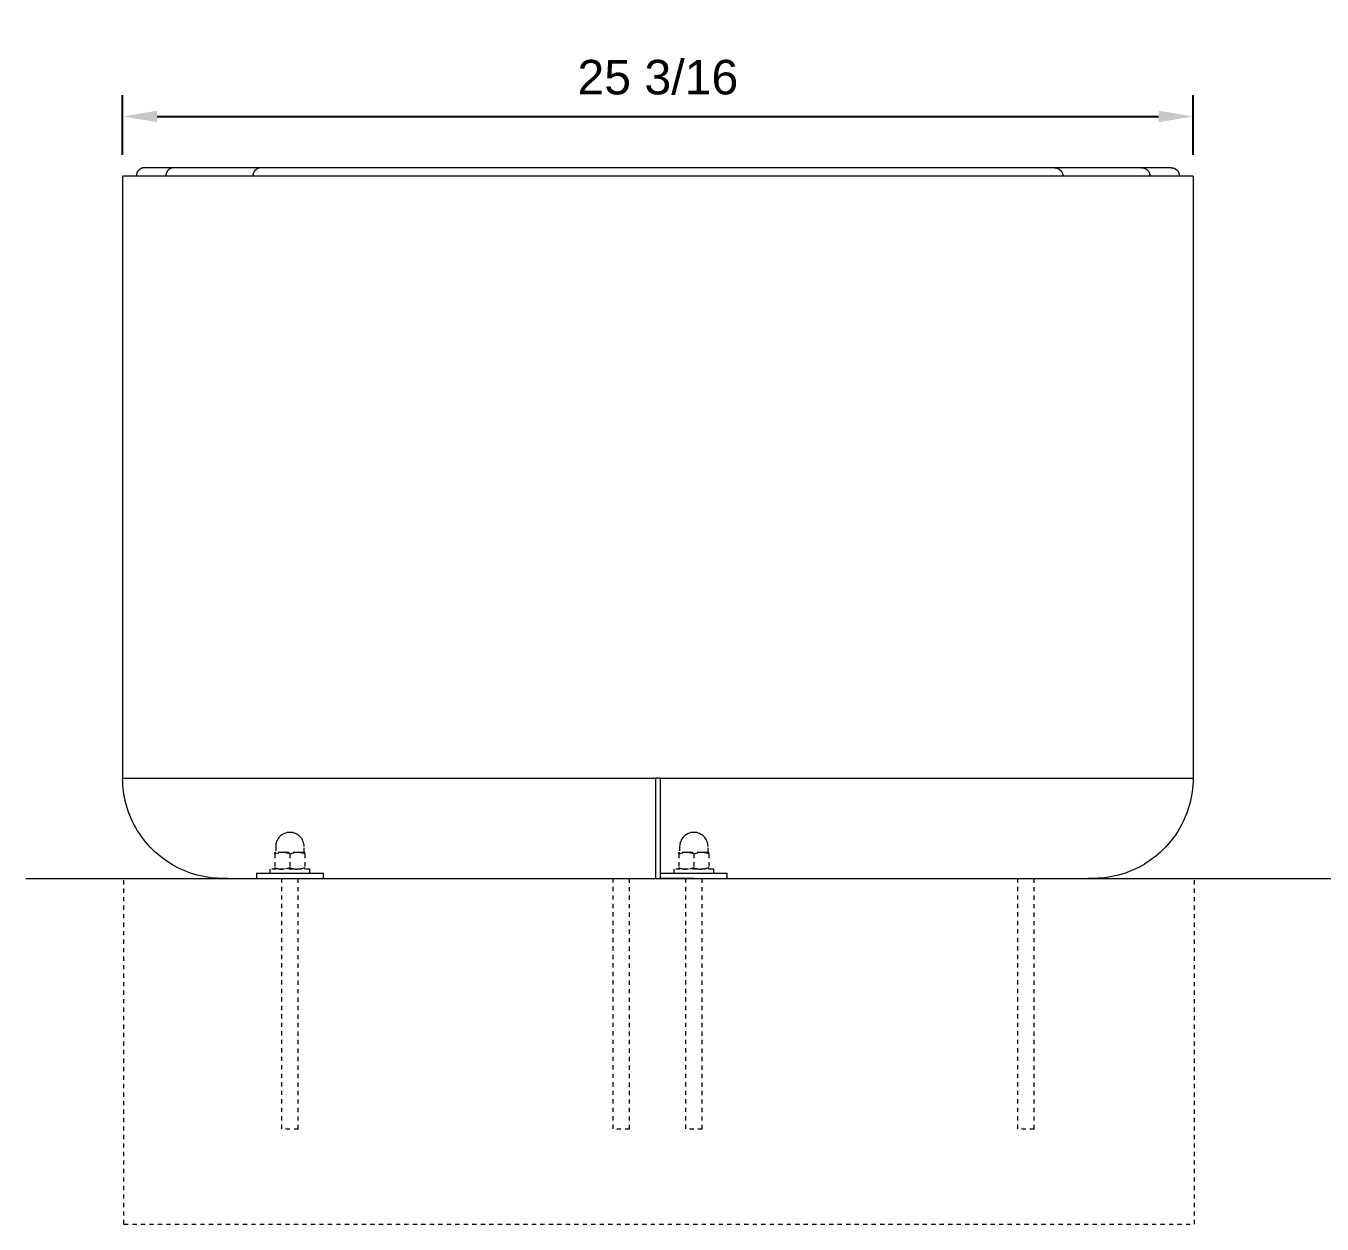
# Model space of a CAD drawing. Header units: inches. Extents: x -0.3 to 90.4, y 1.6 to 67.
# Drawn here: x -0.29 to 30.21, y 38.74 to 66.96 of the extents above; entities that cross this region are included whole.
import ezdxf

# ---------------------------------------------------------------- set-up
doc = ezdxf.new("R2010")
doc.units = ezdxf.units.IN
doc.linetypes.add('HIDDEN', pattern=[1.905, 1.27, -0.635])
for name, color, linetype, lineweight in [('ZANO_R', 7, 'Continuous', 0), ('ZANO_R_przerywana', 250, 'HIDDEN', 0), ('ZANO_W', 1, 'Continuous', 0)]:
    doc.layers.add(name, color=color, linetype=linetype, lineweight=lineweight)
doc.styles.get("Standard").update_dxf_attribs({"font": 'arial.ttf'})
doc.dimstyles.new('amerykanie', dxfattribs={"dimtxt": 50, "dimasz": 50, "dimexe": 0.5, "dimexo": 0.5, "dimgap": 1, "dimtad": 1, "dimdec": 0, "dimzin": 0, "dimlunit": 5, "dimtxsty": 'Standard', "dimcen": 0.09, "dimclrd": 1, "dimclre": 1, "dimclrt": 1, "dimazin": 0, "dimtfac": 1, "dimtdec": 0, "dimtmove": 0, "dimatfit": 3, "dimfxl": 1, "dimtzin": 0, "dimarcsym": 1})

# ---------------------------------------------------------------- blocks, each defined once
blk = doc.blocks.new('*D377')
at = {"layer": 'ZANO_W', "color": 1, "lineweight": -2}
for p, q in [((1.982, 63.921), (1.982, 65.326)), ((27.179, 63.921), (27.179, 65.326)), ((2.794, 64.826), (26.366, 64.826))]:
    blk.add_line(p, q, dxfattribs=at)
at = {"layer": 'ZANO_W', "color": 1}
for points in [[(2.794, 64.961), (2.794, 64.69), (1.982, 64.826)], [(26.366, 64.69), (26.366, 64.961), (27.179, 64.826)]]:
    blk.add_solid(points, dxfattribs=at)
at = {"layer": 'ZANO_W', "color": 1, "insert": (14.58, 65.746), "char_height": 0.8125, "attachment_point": 5}
blk.add_mtext('25 3/16', dxfattribs=at)

msp = doc.modelspace()

# ---------------------------------------------------------------- linework, layer by layer
at = {"layer": 'ZANO_R'}
for p, q in [((2.3086, 63.46274), (2.30735, 63.45613)), ((2.31008, 63.46929), (2.3086, 63.46274)), ((2.31179, 63.4758), (2.31008, 63.46929)), ((2.31371, 63.48224), (2.31179, 63.4758)), ((2.31585, 63.48861), (2.31371, 63.48224)), ((2.31821, 63.4949), (2.31585, 63.48861)), ((2.32078, 63.50111), (2.31821, 63.4949)), ((2.32357, 63.50723), (2.32078, 63.50111)), ((2.32656, 63.51325), (2.32357, 63.50723)), ((2.32975, 63.51916), (2.32656, 63.51325)), ((2.33314, 63.52497), (2.32975, 63.51916)), ((2.33673, 63.53065), (2.33314, 63.52497)), ((2.34052, 63.53621), (2.33673, 63.53065)), ((2.34449, 63.54163), (2.34052, 63.53621)), ((2.34864, 63.54692), (2.34449, 63.54163)), ((2.35297, 63.55206), (2.34864, 63.54692)), ((2.35747, 63.55705), (2.35297, 63.55206)), ((2.36214, 63.56188), (2.35747, 63.55705)), ((2.36698, 63.56655), (2.36214, 63.56188)), ((2.37197, 63.57105), (2.36698, 63.56655)), ((2.37711, 63.57539), (2.37197, 63.57105)), ((2.38239, 63.57954), (2.37711, 63.57539)), ((2.38782, 63.58351), (2.38239, 63.57954)), ((2.39337, 63.58729), (2.38782, 63.58351)), ((2.39906, 63.59088), (2.39337, 63.58729)), ((2.40486, 63.59427), (2.39906, 63.59088)), ((2.41077, 63.59747), (2.40486, 63.59427)), ((2.41679, 63.60046), (2.41077, 63.59747)), ((2.42291, 63.60324), (2.41679, 63.60046)), ((2.42912, 63.60581), (2.42291, 63.60324)), ((2.43542, 63.60817), (2.42912, 63.60581)), ((2.44179, 63.61031), (2.43542, 63.60817)), ((2.44823, 63.61224), (2.44179, 63.61031)), ((2.45473, 63.61394), (2.44823, 63.61224)), ((2.46129, 63.61542), (2.45473, 63.61394)), ((2.46789, 63.61667), (2.46129, 63.61542)), ((2.47453, 63.6177), (2.46789, 63.61667)), ((2.48121, 63.6185), (2.47453, 63.6177)), ((2.4879, 63.61908), (2.48121, 63.6185)), ((2.49462, 63.61942), (2.4879, 63.61908)), ((2.50134, 63.61954), (2.49462, 63.61942)), ((2.55716, 63.61954), (2.50134, 63.61954)), ((2.55936, 63.61954), (2.55716, 63.61954)), ((2.6286, 63.61954), (2.55936, 63.61954)), ((2.63117, 63.61954), (2.6286, 63.61954)), ((2.63188, 63.61954), (2.63117, 63.61954)), ((2.63448, 63.61954), (2.63188, 63.61954)), ((2.63519, 63.61954), (2.63448, 63.61954)), ((2.63783, 63.61954), (2.63519, 63.61954)), ((2.63855, 63.61954), (2.63783, 63.61954)), ((2.64122, 63.61954), (2.63855, 63.61954)), ((2.64194, 63.61954), (2.64122, 63.61954)), ((2.64465, 63.61954), (2.64194, 63.61954)), ((2.64537, 63.61954), (2.64465, 63.61954)), ((2.64813, 63.61954), (2.64537, 63.61954)), ((2.64884, 63.61954), (2.64813, 63.61954)), ((2.65164, 63.61954), (2.64884, 63.61954)), ((2.65236, 63.61954), (2.65164, 63.61954)), ((2.6552, 63.61954), (2.65236, 63.61954)), ((2.65591, 63.61954), (2.6552, 63.61954)), ((2.6588, 63.61954), (2.65591, 63.61954)), ((2.65949, 63.61954), (2.6588, 63.61954)), ((2.66244, 63.61954), (2.65949, 63.61954)), ((2.66312, 63.61954), (2.66244, 63.61954)), ((2.66612, 63.61954), (2.66312, 63.61954)), ((2.66679, 63.61954), (2.66612, 63.61954)), ((2.66984, 63.61954), (2.66679, 63.61954)), ((2.67049, 63.61954), (2.66984, 63.61954)), ((2.92186, 63.61954), (2.67049, 63.61954)), ((3.19413, 63.61954), (2.92186, 63.61954)), ((3.0014, 63.46274), (3.00015, 63.45613)), ((3.00288, 63.46929), (3.0014, 63.46274)), ((3.00458, 63.4758), (3.00288, 63.46929)), ((3.00651, 63.48224), (3.00458, 63.4758)), ((3.00865, 63.48861), (3.00651, 63.48224)), ((3.01101, 63.4949), (3.00865, 63.48861)), ((3.01358, 63.50111), (3.01101, 63.4949)), ((3.01636, 63.50723), (3.01358, 63.50111)), ((3.01935, 63.51325), (3.01636, 63.50723)), ((3.02255, 63.51916), (3.01935, 63.51325)), ((3.02594, 63.52497), (3.02255, 63.51916)), ((3.02953, 63.53065), (3.02594, 63.52497)), ((3.03331, 63.53621), (3.02953, 63.53065)), ((3.03728, 63.54163), (3.03331, 63.53621)), ((3.04144, 63.54692), (3.03728, 63.54163)), ((3.04577, 63.55206), (3.04144, 63.54692)), ((3.05027, 63.55705), (3.04577, 63.55206)), ((3.05494, 63.56188), (3.05027, 63.55705)), ((3.05977, 63.56655), (3.05494, 63.56188)), ((3.06476, 63.57105), (3.05977, 63.56655)), ((3.0699, 63.57539), (3.06476, 63.57105)), ((3.07519, 63.57954), (3.0699, 63.57539)), ((3.08062, 63.58351), (3.07519, 63.57954)), ((3.08617, 63.58729), (3.08062, 63.58351)), ((3.09185, 63.59088), (3.08617, 63.58729)), ((3.09766, 63.59427), (3.09185, 63.59088)), ((3.10357, 63.59747), (3.09766, 63.59427)), ((3.10959, 63.60046), (3.10357, 63.59747)), ((3.11571, 63.60324), (3.10959, 63.60046)), ((3.12192, 63.60581), (3.11571, 63.60324)), ((3.12821, 63.60817), (3.12192, 63.60581)), ((3.13458, 63.61031), (3.12821, 63.60817)), ((3.14103, 63.61224), (3.13458, 63.61031)), ((3.14753, 63.61394), (3.14103, 63.61224)), ((3.15408, 63.61542), (3.14753, 63.61394)), ((3.16069, 63.61667), (3.15408, 63.61542)), ((3.16733, 63.6177), (3.16069, 63.61667)), ((3.174, 63.6185), (3.16733, 63.6177)), ((3.1807, 63.61908), (3.174, 63.6185)), ((3.18741, 63.61942), (3.1807, 63.61908)), ((3.19413, 63.61954), (3.18741, 63.61942)), ((3.75186, 63.61954), (3.19413, 63.61954)), ((3.75564, 63.61954), (3.75186, 63.61954)), ((3.76266, 63.61954), (3.75564, 63.61954)), ((3.76644, 63.61954), (3.76266, 63.61954)), ((3.7735, 63.61954), (3.76644, 63.61954)), ((3.77728, 63.61954), (3.7735, 63.61954)), ((3.78438, 63.61954), (3.77728, 63.61954)), ((3.78818, 63.61954), (3.78438, 63.61954)), ((3.79531, 63.61954), (3.78818, 63.61954)), ((3.79912, 63.61954), (3.79531, 63.61954)), ((3.80628, 63.61954), (3.79912, 63.61954)), ((3.8101, 63.61954), (3.80628, 63.61954)), ((3.8173, 63.61954), (3.8101, 63.61954)), ((4.59539, 63.61954), (3.8173, 63.61954)), ((5.24491, 63.61954), (4.59539, 63.61954)), ((5.05218, 63.46274), (5.05093, 63.45613)), ((5.05366, 63.46929), (5.05218, 63.46274)), ((5.05536, 63.4758), (5.05366, 63.46929)), ((5.05729, 63.48224), (5.05536, 63.4758)), ((5.05943, 63.48861), (5.05729, 63.48224)), ((5.06179, 63.4949), (5.05943, 63.48861)), ((5.06436, 63.50111), (5.06179, 63.4949)), ((5.06714, 63.50723), (5.06436, 63.50111)), ((5.07013, 63.51325), (5.06714, 63.50723)), ((5.07333, 63.51916), (5.07013, 63.51325)), ((5.07672, 63.52497), (5.07333, 63.51916)), ((5.08031, 63.53065), (5.07672, 63.52497)), ((5.08409, 63.53621), (5.08031, 63.53065)), ((5.08806, 63.54163), (5.08409, 63.53621)), ((5.09222, 63.54692), (5.08806, 63.54163)), ((5.09655, 63.55206), (5.09222, 63.54692)), ((5.10105, 63.55705), (5.09655, 63.55206)), ((5.10572, 63.56188), (5.10105, 63.55705)), ((5.11055, 63.56655), (5.10572, 63.56188)), ((5.11554, 63.57105), (5.11055, 63.56655)), ((5.12068, 63.57539), (5.11554, 63.57105)), ((5.12597, 63.57954), (5.12068, 63.57539)), ((5.13139, 63.58351), (5.12597, 63.57954)), ((5.13695, 63.58729), (5.13139, 63.58351)), ((5.14263, 63.59088), (5.13695, 63.58729)), ((5.14844, 63.59427), (5.14263, 63.59088)), ((5.15435, 63.59747), (5.14844, 63.59427)), ((5.16037, 63.60046), (5.15435, 63.59747)), ((5.16649, 63.60324), (5.16037, 63.60046)), ((5.1727, 63.60581), (5.16649, 63.60324)), ((5.17899, 63.60817), (5.1727, 63.60581)), ((5.18536, 63.61031), (5.17899, 63.60817)), ((5.1918, 63.61224), (5.18536, 63.61031)), ((5.19831, 63.61394), (5.1918, 63.61224)), ((5.20486, 63.61542), (5.19831, 63.61394)), ((5.21147, 63.61667), (5.20486, 63.61542)), ((5.21811, 63.6177), (5.21147, 63.61667)), ((5.22478, 63.6185), (5.21811, 63.6177)), ((5.23148, 63.61908), (5.22478, 63.6185)), ((5.23819, 63.61942), (5.23148, 63.61908)), ((5.24491, 63.61954), (5.23819, 63.61942)), ((9.41763, 63.61954), (5.24491, 63.61954)), ((9.41805, 63.61954), (9.41763, 63.61954)), ((9.45601, 63.61954), (9.41805, 63.61954)), ((9.45639, 63.61954), (9.45601, 63.61954)), ((9.49443, 63.61954), (9.45639, 63.61954)), ((9.49478, 63.61954), (9.49443, 63.61954)), ((9.53288, 63.61954), (9.49478, 63.61954)), ((19.6275, 63.61954), (9.53288, 63.61954)), ((19.6656, 63.61954), (19.6275, 63.61954)), ((19.66595, 63.61954), (19.6656, 63.61954)), ((19.70399, 63.61954), (19.66595, 63.61954)), ((19.70437, 63.61954), (19.70399, 63.61954)), ((19.74233, 63.61954), (19.70437, 63.61954)), ((19.74275, 63.61954), (19.74233, 63.61954)), ((23.91547, 63.61954), (19.74275, 63.61954)), ((23.91547, 63.61954), (23.92219, 63.61942)), ((24.56499, 63.61954), (23.91547, 63.61954)), ((23.92219, 63.61942), (23.9289, 63.61908)), ((23.9289, 63.61908), (23.9356, 63.6185)), ((23.9356, 63.6185), (23.94227, 63.6177)), ((23.94227, 63.6177), (23.94891, 63.61667)), ((23.94891, 63.61667), (23.95552, 63.61542)), ((23.95552, 63.61542), (23.96207, 63.61394)), ((23.96207, 63.61394), (23.96858, 63.61224)), ((23.96858, 63.61224), (23.97502, 63.61031)), ((23.97502, 63.61031), (23.98139, 63.60817)), ((23.98139, 63.60817), (23.98768, 63.60581)), ((23.98768, 63.60581), (23.99389, 63.60324)), ((23.99389, 63.60324), (24.00001, 63.60046)), ((24.00001, 63.60046), (24.00603, 63.59747)), ((24.00603, 63.59747), (24.01194, 63.59427)), ((24.01194, 63.59427), (24.01775, 63.59088)), ((24.01775, 63.59088), (24.02343, 63.58729)), ((24.02343, 63.58729), (24.02899, 63.58351)), ((24.02899, 63.58351), (24.03441, 63.57954)), ((24.03441, 63.57954), (24.0397, 63.57539)), ((24.0397, 63.57539), (24.04484, 63.57105)), ((24.04484, 63.57105), (24.04983, 63.56655)), ((24.04983, 63.56655), (24.05466, 63.56188)), ((24.05466, 63.56188), (24.05933, 63.55705)), ((24.05933, 63.55705), (24.06383, 63.55206)), ((24.06383, 63.55206), (24.06816, 63.54692)), ((24.06816, 63.54692), (24.07232, 63.54163)), ((24.07232, 63.54163), (24.07629, 63.53621)), ((24.07629, 63.53621), (24.08007, 63.53065)), ((24.08007, 63.53065), (24.08366, 63.52497)), ((24.08366, 63.52497), (24.08705, 63.51916)), ((24.08705, 63.51916), (24.09025, 63.51325)), ((24.09025, 63.51325), (24.09324, 63.50723)), ((24.09324, 63.50723), (24.09602, 63.50111)), ((24.09602, 63.50111), (24.09859, 63.4949)), ((24.09859, 63.4949), (24.10095, 63.48861)), ((24.10095, 63.48861), (24.10309, 63.48224)), ((24.10309, 63.48224), (24.10502, 63.4758)), ((24.10502, 63.4758), (24.10672, 63.46929)), ((24.10672, 63.46929), (24.1082, 63.46274)), ((24.1082, 63.46274), (24.10945, 63.45613)), ((25.34308, 63.61954), (24.56499, 63.61954)), ((25.35028, 63.61954), (25.34308, 63.61954)), ((25.3541, 63.61954), (25.35028, 63.61954)), ((25.36126, 63.61954), (25.3541, 63.61954)), ((25.36507, 63.61954), (25.36126, 63.61954)), ((25.3722, 63.61954), (25.36507, 63.61954)), ((25.376, 63.61954), (25.3722, 63.61954)), ((25.3831, 63.61954), (25.376, 63.61954)), ((25.38688, 63.61954), (25.3831, 63.61954)), ((25.39394, 63.61954), (25.38688, 63.61954)), ((25.39772, 63.61954), (25.39394, 63.61954)), ((25.40474, 63.61954), (25.39772, 63.61954)), ((25.40852, 63.61954), (25.40474, 63.61954)), ((25.96625, 63.61954), (25.40852, 63.61954)), ((25.96625, 63.61954), (25.97297, 63.61942)), ((26.23852, 63.61954), (25.96625, 63.61954)), ((25.97297, 63.61942), (25.97968, 63.61908)), ((25.97968, 63.61908), (25.98638, 63.6185)), ((25.98638, 63.6185), (25.99305, 63.6177)), ((25.99305, 63.6177), (25.99969, 63.61667)), ((25.99969, 63.61667), (26.0063, 63.61542)), ((26.0063, 63.61542), (26.01285, 63.61394)), ((26.01285, 63.61394), (26.01935, 63.61224)), ((26.01935, 63.61224), (26.0258, 63.61031)), ((26.0258, 63.61031), (26.03217, 63.60817)), ((26.03217, 63.60817), (26.03846, 63.60581)), ((26.03846, 63.60581), (26.04467, 63.60324)), ((26.04467, 63.60324), (26.05079, 63.60046)), ((26.05079, 63.60046), (26.05681, 63.59747)), ((26.05681, 63.59747), (26.06272, 63.59427)), ((26.06272, 63.59427), (26.06853, 63.59088)), ((26.06853, 63.59088), (26.07421, 63.58729)), ((26.07421, 63.58729), (26.07977, 63.58351)), ((26.07977, 63.58351), (26.08519, 63.57954)), ((26.08519, 63.57954), (26.09048, 63.57539)), ((26.09048, 63.57539), (26.09562, 63.57105)), ((26.09562, 63.57105), (26.10061, 63.56655)), ((26.10061, 63.56655), (26.10544, 63.56188)), ((26.10544, 63.56188), (26.11011, 63.55705)), ((26.11011, 63.55705), (26.11461, 63.55206)), ((26.11461, 63.55206), (26.11894, 63.54692)), ((26.11894, 63.54692), (26.1231, 63.54163)), ((26.1231, 63.54163), (26.12707, 63.53621)), ((26.12707, 63.53621), (26.13085, 63.53065)), ((26.13085, 63.53065), (26.13444, 63.52497)), ((26.13444, 63.52497), (26.13783, 63.51916)), ((26.13783, 63.51916), (26.14103, 63.51325)), ((26.14103, 63.51325), (26.14402, 63.50723)), ((26.14402, 63.50723), (26.1468, 63.50111)), ((26.1468, 63.50111), (26.14937, 63.4949)), ((26.14937, 63.4949), (26.15173, 63.48861)), ((26.15173, 63.48861), (26.15387, 63.48224)), ((26.15387, 63.48224), (26.1558, 63.4758)), ((26.1558, 63.4758), (26.1575, 63.46929)), ((26.1575, 63.46929), (26.15898, 63.46274)), ((26.15898, 63.46274), (26.16023, 63.45613)), ((26.48989, 63.61954), (26.23852, 63.61954)), ((26.49054, 63.61954), (26.48989, 63.61954)), ((26.49359, 63.61954), (26.49054, 63.61954)), ((26.49426, 63.61954), (26.49359, 63.61954)), ((26.49726, 63.61954), (26.49426, 63.61954)), ((26.49794, 63.61954), (26.49726, 63.61954)), ((26.50089, 63.61954), (26.49794, 63.61954)), ((26.50158, 63.61954), (26.50089, 63.61954)), ((26.50447, 63.61954), (26.50158, 63.61954)), ((26.50518, 63.61954), (26.50447, 63.61954)), ((26.50802, 63.61954), (26.50518, 63.61954)), ((26.50874, 63.61954), (26.50802, 63.61954)), ((26.51154, 63.61954), (26.50874, 63.61954)), ((26.51225, 63.61954), (26.51154, 63.61954)), ((26.51501, 63.61954), (26.51225, 63.61954)), ((26.51573, 63.61954), (26.51501, 63.61954)), ((26.51844, 63.61954), (26.51573, 63.61954)), ((26.51916, 63.61954), (26.51844, 63.61954)), ((26.52183, 63.61954), (26.51916, 63.61954)), ((26.52255, 63.61954), (26.52183, 63.61954)), ((26.52519, 63.61954), (26.52255, 63.61954)), ((26.5259, 63.61954), (26.52519, 63.61954)), ((26.5285, 63.61954), (26.5259, 63.61954)), ((26.52921, 63.61954), (26.5285, 63.61954)), ((26.53178, 63.61954), (26.52921, 63.61954)), ((26.60102, 63.61954), (26.53178, 63.61954)), ((26.60322, 63.61954), (26.60102, 63.61954)), ((26.65904, 63.61954), (26.60322, 63.61954)), ((26.65904, 63.61954), (26.66576, 63.61942)), ((26.66576, 63.61942), (26.67248, 63.61908)), ((26.67248, 63.61908), (26.67917, 63.6185)), ((26.67917, 63.6185), (26.68585, 63.6177)), ((26.68585, 63.6177), (26.69249, 63.61667)), ((26.69249, 63.61667), (26.69909, 63.61542)), ((26.69909, 63.61542), (26.70565, 63.61394)), ((26.70565, 63.61394), (26.71215, 63.61224)), ((26.71215, 63.61224), (26.71859, 63.61031)), ((26.71859, 63.61031), (26.72496, 63.60817)), ((26.72496, 63.60817), (26.73126, 63.60581)), ((26.73126, 63.60581), (26.73747, 63.60324)), ((26.73747, 63.60324), (26.74359, 63.60046)), ((26.74359, 63.60046), (26.74961, 63.59747)), ((26.74961, 63.59747), (26.75552, 63.59427)), ((26.75552, 63.59427), (26.76132, 63.59088)), ((26.76132, 63.59088), (26.76701, 63.58729)), ((26.76701, 63.58729), (26.77256, 63.58351)), ((26.77256, 63.58351), (26.77799, 63.57954)), ((26.77799, 63.57954), (26.78327, 63.57539)), ((26.78327, 63.57539), (26.78841, 63.57105)), ((26.78841, 63.57105), (26.7934, 63.56655)), ((26.7934, 63.56655), (26.79824, 63.56188)), ((26.79824, 63.56188), (26.80291, 63.55705)), ((26.80291, 63.55705), (26.80741, 63.55206)), ((26.80741, 63.55206), (26.81174, 63.54692)), ((26.81174, 63.54692), (26.81589, 63.54163)), ((26.81589, 63.54163), (26.81986, 63.53621)), ((26.81986, 63.53621), (26.82365, 63.53065)), ((26.82365, 63.53065), (26.82724, 63.52497)), ((26.82724, 63.52497), (26.83063, 63.51916)), ((26.83063, 63.51916), (26.83382, 63.51325)), ((26.83382, 63.51325), (26.83681, 63.50723)), ((26.83681, 63.50723), (26.8396, 63.50111)), ((26.8396, 63.50111), (26.84217, 63.4949)), ((26.84217, 63.4949), (26.84453, 63.48861)), ((26.84453, 63.48861), (26.84667, 63.48224)), ((26.84667, 63.48224), (26.84859, 63.4758)), ((26.84859, 63.4758), (26.8503, 63.46929)), ((26.8503, 63.46929), (26.85178, 63.46274)), ((26.85178, 63.46274), (26.85303, 63.45613)), ((1.98177, 63.42096), (1.98177, 49.24774)), ((1.98188, 63.42096), (1.98178, 63.42096)), ((27.17862, 63.42096), (1.98188, 63.42096)), ((2.3046, 63.42941), (2.30449, 63.42269)), ((2.30449, 63.42096), (2.30449, 63.42269)), ((2.30495, 63.43612), (2.3046, 63.42941)), ((2.30552, 63.44282), (2.30495, 63.43612)), ((2.30632, 63.44949), (2.30552, 63.44282)), ((2.30735, 63.45613), (2.30632, 63.44949)), ((2.9974, 63.42941), (2.99728, 63.42269)), ((2.99728, 63.42096), (2.99728, 63.42269)), ((2.99774, 63.43612), (2.9974, 63.42941)), ((2.99832, 63.44282), (2.99774, 63.43612)), ((2.99912, 63.44949), (2.99832, 63.44282)), ((3.00015, 63.45613), (2.99912, 63.44949)), ((5.04818, 63.42941), (5.04806, 63.42269)), ((5.04806, 63.42269), (5.04806, 63.42096)), ((5.04852, 63.43612), (5.04818, 63.42941)), ((5.0491, 63.44282), (5.04852, 63.43612)), ((5.0499, 63.44949), (5.0491, 63.44282)), ((5.05093, 63.45613), (5.0499, 63.44949)), ((24.10945, 63.45613), (24.11048, 63.44949)), ((24.11048, 63.44949), (24.11128, 63.44282)), ((24.11128, 63.44282), (24.11186, 63.43612)), ((24.11186, 63.43612), (24.1122, 63.42941)), ((24.1122, 63.42941), (24.11232, 63.42269)), ((24.11232, 63.42269), (24.11232, 63.42096)), ((26.16023, 63.45613), (26.16126, 63.44949)), ((26.16126, 63.44949), (26.16206, 63.44282)), ((26.16206, 63.44282), (26.16264, 63.43612)), ((26.16264, 63.43612), (26.16298, 63.42941)), ((26.16298, 63.42941), (26.1631, 63.42269)), ((26.1631, 63.42096), (26.1631, 63.42269)), ((26.85303, 63.45613), (26.85406, 63.44949)), ((26.85406, 63.44949), (26.85486, 63.44282)), ((26.85486, 63.44282), (26.85543, 63.43612)), ((26.85543, 63.43612), (26.85578, 63.42941)), ((26.85578, 63.42941), (26.85589, 63.42269)), ((26.85589, 63.42096), (26.85589, 63.42269)), ((27.1786, 63.42096), (27.17862, 63.42096)), ((27.17862, 63.42096), (27.17862, 49.24774)), ((27.17862, 63.42096), (27.17862, 63.42096)), ((1.98178, 49.24774), (1.98188, 49.24774)), ((1.98188, 49.24774), (1.98236, 49.24774)), ((1.98188, 49.24774), (1.98188, 49.24478)), ((1.98329, 49.16334), (1.98188, 49.24478)), ((1.98236, 49.24774), (1.9845, 49.24774)), ((1.9875, 49.08199), (1.98329, 49.16334)), ((1.9845, 49.24774), (1.99351, 49.24774)), ((1.99351, 49.24774), (2.03104, 49.24774)), ((2.03104, 49.24774), (2.18818, 49.24774)), ((2.18818, 49.24774), (2.85627, 49.24774)), ((2.85627, 49.24774), (5.64357, 49.24774)), ((5.64357, 49.24774), (14.52125, 49.24774)), ((14.52125, 49.24774), (14.52125, 46.88553)), ((14.63936, 49.24774), (14.52125, 49.24774)), ((14.63936, 49.24774), (27.17856, 49.24774)), ((14.63936, 46.88553), (14.63936, 49.24774)), ((27.17733, 49.16334), (27.17312, 49.08199)), ((27.17873, 49.24478), (27.17733, 49.16334)), ((27.17873, 49.24774), (27.17856, 49.24774)), ((27.17873, 49.24774), (27.17873, 49.24478)), ((1.99451, 49.00083), (1.9875, 49.08199)), ((2.00432, 48.91997), (1.99451, 49.00083)), ((2.01691, 48.83949), (2.00432, 48.91997)), ((2.03227, 48.75949), (2.01691, 48.83949)), ((27.14371, 48.83949), (27.12835, 48.75949)), ((27.1563, 48.91997), (27.14371, 48.83949)), ((27.1661, 49.00083), (27.1563, 48.91997)), ((27.17312, 49.08199), (27.1661, 49.00083)), ((2.05037, 48.68007), (2.03227, 48.75949)), ((2.07121, 48.60132), (2.05037, 48.68007)), ((2.09475, 48.52334), (2.07121, 48.60132)), ((2.12096, 48.44621), (2.09475, 48.52334)), ((27.06587, 48.52334), (27.03966, 48.44621)), ((27.08941, 48.60132), (27.06587, 48.52334)), ((27.11024, 48.68007), (27.08941, 48.60132)), ((27.12835, 48.75949), (27.11024, 48.68007)), ((2.14981, 48.37004), (2.12096, 48.44621)), ((2.18128, 48.2949), (2.14981, 48.37004)), ((2.21531, 48.2209), (2.18128, 48.2949)), ((2.25188, 48.14811), (2.21531, 48.2209)), ((26.9453, 48.2209), (26.90873, 48.14811)), ((26.97934, 48.2949), (26.9453, 48.2209)), ((27.0108, 48.37004), (26.97934, 48.2949)), ((27.03966, 48.44621), (27.0108, 48.37004)), ((2.29094, 48.07662), (2.25188, 48.14811)), ((2.33243, 48.00653), (2.29094, 48.07662)), ((2.37632, 47.93791), (2.33243, 48.00653)), ((2.42255, 47.87084), (2.37632, 47.93791)), ((26.78429, 47.93791), (26.73806, 47.87084)), ((26.82818, 48.00653), (26.78429, 47.93791)), ((26.86968, 48.07662), (26.82818, 48.00653)), ((26.90873, 48.14811), (26.86968, 48.07662)), ((2.47107, 47.8054), (2.42255, 47.87084)), ((2.52181, 47.74168), (2.47107, 47.8054)), ((2.57472, 47.67974), (2.52181, 47.74168)), ((2.62973, 47.61967), (2.57472, 47.67974)), ((2.68678, 47.56153), (2.62973, 47.61967)), ((26.53089, 47.61967), (26.47384, 47.56153)), ((26.5859, 47.67974), (26.53089, 47.61967)), ((26.63881, 47.74168), (26.5859, 47.67974)), ((26.68955, 47.8054), (26.63881, 47.74168)), ((26.73806, 47.87084), (26.68955, 47.8054)), ((2.7458, 47.50538), (2.68678, 47.56153)), ((2.80672, 47.45131), (2.7458, 47.50538)), ((2.86947, 47.39937), (2.80672, 47.45131)), ((2.93398, 47.34963), (2.86947, 47.39937)), ((3.00016, 47.30213), (2.93398, 47.34963)), ((3.06794, 47.25695), (3.00016, 47.30213)), ((26.16046, 47.30213), (26.09268, 47.25695)), ((26.22664, 47.34963), (26.16046, 47.30213)), ((26.29114, 47.39937), (26.22664, 47.34963)), ((26.35389, 47.45131), (26.29114, 47.39937)), ((26.41481, 47.50538), (26.35389, 47.45131)), ((26.47384, 47.56153), (26.41481, 47.50538)), ((3.13723, 47.21414), (3.06794, 47.25695)), ((3.20797, 47.17373), (3.13723, 47.21414)), ((3.28005, 47.13579), (3.20797, 47.17373)), ((3.3534, 47.10036), (3.28005, 47.13579)), ((3.42792, 47.06748), (3.3534, 47.10036)), ((3.50354, 47.03718), (3.42792, 47.06748)), ((3.58015, 47.00951), (3.50354, 47.03718)), ((3.65768, 46.9845), (3.58015, 47.00951)), ((5.13137, 47.00364), (5.91877, 47.00364)), ((5.13137, 47.00364), (5.13137, 46.88553)), ((5.91877, 47.00364), (6.70617, 47.00364)), ((6.70617, 46.88553), (6.70617, 47.00364)), ((14.63936, 47.00364), (15.42676, 47.00364)), ((15.42676, 47.00364), (16.21417, 47.00364)), ((16.21417, 46.88553), (16.21417, 47.00364)), ((25.58046, 47.00951), (25.50294, 46.9845)), ((25.65708, 47.03718), (25.58046, 47.00951)), ((25.73269, 47.06748), (25.65708, 47.03718)), ((25.80722, 47.10036), (25.73269, 47.06748)), ((25.88057, 47.13579), (25.80722, 47.10036)), ((25.95265, 47.17373), (25.88057, 47.13579)), ((26.02338, 47.21414), (25.95265, 47.17373)), ((26.09268, 47.25695), (26.02338, 47.21414)), ((3.73601, 46.96218), (3.65768, 46.9845)), ((3.81508, 46.94257), (3.73601, 46.96218)), ((3.89477, 46.9257), (3.81508, 46.94257)), ((3.97499, 46.91159), (3.89477, 46.9257)), ((4.05566, 46.90025), (3.97499, 46.91159)), ((4.13667, 46.8917), (4.05566, 46.90025)), ((4.21792, 46.88595), (4.13667, 46.8917)), ((4.29933, 46.883), (4.21792, 46.88595)), ((4.38078, 46.88286), (4.29933, 46.883)), ((4.4622, 46.88553), (4.38078, 46.88286)), ((4.4622, 46.88553), (5.13137, 46.88553)), ((5.13137, 46.88553), (5.91877, 46.88553)), ((5.91877, 46.88553), (6.70617, 46.88553)), ((6.70617, 46.88553), (14.52125, 46.88553)), ((14.52125, 46.88553), (14.63936, 46.88553)), ((15.42676, 46.88553), (14.63936, 46.88553)), ((15.42676, 46.88553), (16.21417, 46.88553)), ((16.21417, 46.88553), (24.69842, 46.88553)), ((24.77983, 46.88286), (24.69842, 46.88553)), ((24.86129, 46.883), (24.77983, 46.88286)), ((24.94269, 46.88595), (24.86129, 46.883)), ((25.02395, 46.8917), (24.94269, 46.88595)), ((25.10496, 46.90025), (25.02395, 46.8917)), ((25.18562, 46.91159), (25.10496, 46.90025)), ((25.26585, 46.9257), (25.18562, 46.91159)), ((25.34554, 46.94257), (25.26585, 46.9257)), ((25.4246, 46.96218), (25.34554, 46.94257)), ((25.50294, 46.9845), (25.4246, 46.96218))]:
    msp.add_line(p, q, dxfattribs=at)
msp.add_lwpolyline([(-0.29487, 46.88553), (61.99136, 46.88553)], dxfattribs=at)
at = {"layer": 'ZANO_R_przerywana', "ltscale": 0.05}
for p, q in [((5.58413, 47.63356), (5.58413, 47.50561)), ((6.25342, 47.50561), (6.25342, 47.63356)), ((15.09216, 47.63356), (15.09216, 47.50561)), ((15.76145, 47.50561), (15.76145, 47.63356)), ((5.56444, 47.46412), (5.56444, 47.49577)), ((5.74161, 47.49577), (5.56444, 47.49577)), ((5.56444, 47.46412), (5.56444, 47.13371)), ((6.09594, 47.49577), (5.74161, 47.49577)), ((5.91877, 47.46412), (5.91877, 47.13371)), ((6.2731, 47.49577), (6.09594, 47.49577)), ((6.2731, 47.46412), (6.2731, 47.49577)), ((6.2731, 47.46412), (6.2731, 47.13371)), ((15.07247, 47.46412), (15.07247, 47.49577)), ((15.24964, 47.49577), (15.07247, 47.49577)), ((15.07247, 47.46412), (15.07247, 47.13371)), ((15.60397, 47.49577), (15.24964, 47.49577)), ((15.4268, 47.46412), (15.4268, 47.13371)), ((15.78114, 47.49577), (15.60397, 47.49577)), ((15.78114, 47.46412), (15.78114, 47.49577)), ((15.78114, 47.46412), (15.78114, 47.13371)), ((5.44633, 47.10207), (5.44633, 47.00364)), ((6.39121, 47.10207), (5.44633, 47.10207)), ((5.56444, 47.10207), (5.56444, 47.13371)), ((6.2731, 47.10207), (6.2731, 47.13371)), ((6.39121, 47.00364), (6.39121, 47.10207)), ((14.95436, 47.10207), (14.95436, 47.00364)), ((15.89925, 47.10207), (14.95436, 47.10207)), ((15.07247, 47.10207), (15.07247, 47.13371)), ((15.78114, 47.10207), (15.78114, 47.13371)), ((15.89925, 47.00364), (15.89925, 47.10207)), ((5.72192, 46.88553), (5.72192, 40.98002)), ((6.11562, 40.98002), (6.11562, 46.88553)), ((13.51738, 46.88553), (13.51738, 40.98002)), ((13.91108, 40.98002), (13.91108, 46.88553)), ((15.22995, 46.88553), (15.22995, 40.98002)), ((15.62365, 40.98002), (15.62365, 46.88553)), ((23.0448, 46.88553), (23.0448, 40.98002)), ((23.4385, 40.98002), (23.4385, 46.88553)), ((6.11562, 40.98002), (5.72192, 40.98002)), ((13.91108, 40.98002), (13.51738, 40.98002)), ((15.62365, 40.98002), (15.22995, 40.98002)), ((23.4385, 40.98002), (23.0448, 40.98002))]:
    msp.add_line(p, q, dxfattribs=at)
at = {"layer": 'ZANO_R_przerywana', "ltscale": 0.05, "flags": 128}
for points in [[(5.56444, 47.46412), (5.65124, 47.48708), (5.74161, 47.49577)], [(5.91877, 47.46412), (6.00557, 47.48708), (6.09594, 47.49577)], [(15.07247, 47.46412), (15.15927, 47.48708), (15.24964, 47.49577)], [(15.4268, 47.46412), (15.5136, 47.48708), (15.60397, 47.49577)], [(5.91877, 47.13371), (5.83197, 47.11075), (5.74161, 47.10207)], [(6.2731, 47.13371), (6.18631, 47.11075), (6.09594, 47.10207)], [(15.4268, 47.13371), (15.34001, 47.11075), (15.24964, 47.10207)], [(15.78114, 47.13371), (15.69434, 47.11075), (15.60397, 47.10207)]]:
    msp.add_lwpolyline(points, dxfattribs=at)
at = {"layer": 'ZANO_R_przerywana', "ltscale": 0.05}
for points in [[(5.44633, 47.00364), (6.39121, 47.00364)], [(2.01202, 38.74443), (2.01202, 46.88743)], [(5.72192, 46.88553), (6.11562, 46.88553)], [(27.20887, 38.74443), (27.20887, 46.88849)], [(2.01202, 38.74443), (27.20887, 38.74443)]]:
    msp.add_lwpolyline(points, dxfattribs=at)
at = {"layer": 'ZANO_R_przerywana'}
for centre, radius, start, end in [((5.91877, 47.63356), 0.33465, 0, 180), ((15.4268, 47.63356), 0.33465, 0, 180), ((5.57428, 47.50561), 0.00984, 270, 0), ((5.73708, 46.95869), 0.53709, 70.226911, 89.51668), ((6.09141, 46.95869), 0.53709, 70.226929, 89.516663), ((6.26326, 47.50561), 0.00984, 180, 270), ((15.08232, 47.50561), 0.00984, 270, 0), ((15.24511, 46.95869), 0.53709, 70.226911, 89.51668), ((15.59944, 46.95869), 0.53709, 70.226929, 89.516663), ((15.77129, 47.50561), 0.00984, 180, 270), ((5.74614, 47.63917), 0.53712, 250.227875, 269.516419), ((6.10047, 47.63917), 0.53713, 250.227928, 269.516399), ((15.25417, 47.63917), 0.53712, 250.227875, 269.516419), ((15.6085, 47.63917), 0.53713, 250.227928, 269.516399)]:
    msp.add_arc(centre, radius, start, end, dxfattribs=at)

# ---------------------------------------------------------------- dimensions: what is measured, and where the dimension line sits
at = {"layer": 'ZANO_W'}
dim = msp.add_linear_dim(base=(27.178615051, 64.8258945421), p1=(1.981765051, 63.4209637336), p2=(27.178615051, 63.4209637336), dimstyle='amerykanie', override={"dimtxt": 0.8125, "dimasz": 0.8125, "dimgap": 0.5, "dimdec": 4, "dimaunit": 1, "dimadec": 1, "dimtdec": 4, "dimtmove": 1, "dimfrac": 2}, dxfattribs=at)
dim.commit()
dim.dimension.update_dxf_attribs({"geometry": '*D377', "text_midpoint": (14.580190051, 65.7462773865)})

doc.saveas('drawing.dxf')
